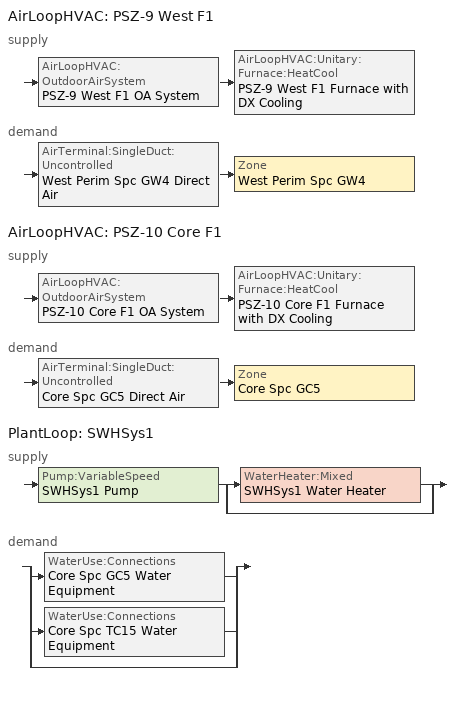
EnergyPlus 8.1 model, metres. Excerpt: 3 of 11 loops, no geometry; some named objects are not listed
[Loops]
AirLoopHVAC 'PSZ-9 West F1'
 supply: AirLoopHVAC:OutdoorAirSystem 'PSZ-9 West F1 OA System' > AirLoopHVAC:Unitary:Furnace:HeatCool 'PSZ-9 West F1 Furnace with DX Cooling'
 demand: AirTerminal:SingleDuct:Uncontrolled 'West Perim Spc GW4 Direct Air' > Zone 'West Perim Spc GW4'
AirLoopHVAC 'PSZ-10 Core F1'
 supply: AirLoopHVAC:OutdoorAirSystem 'PSZ-10 Core F1 OA System' > AirLoopHVAC:Unitary:Furnace:HeatCool 'PSZ-10 Core F1 Furnace with DX Cooling'
 demand: AirTerminal:SingleDuct:Uncontrolled 'Core Spc GC5 Direct Air' > Zone 'Core Spc GC5'
PlantLoop 'SWHSys1'
 supply: Pump:VariableSpeed 'SWHSys1 Pump' > split
  | WaterHeater:Mixed 'SWHSys1 Water Heater'
  | bypass
 demand: split
  | WaterUse:Connections 'Core Spc GC5 Water Equipment'
  | WaterUse:Connections 'Core Spc TC15 Water Equipment'
  | bypass
[DesignSpecification:OutdoorAir] Outdoor Air Flow per Zone {m3/s}=0
Name | Outdoor Air Method | Outdoor Air Flow per Zone Floor Area {m3/s-m2} | Outdoor Air Flow per Person {m3/s-person}
SZ DSOA West Perim Spc GW4; SZ DSOA Core Spc GC5 | Flow/Area | 0.000666962
West Perim Spc GW4 DCV; Core Spc GC5 DCV | Sum | 0.00031 | 0.00236
[Sizing:Zone] Zone Cooling Design Supply Air Temperature Input Method=SupplyAirTemperature; Zone Cooling Design Supply Air Temperature {C}=12.8; Zone Heating Design Supply Air Temperature Input Method=SupplyAirTemperature; Zone Heating Design Supply Air Temperature {C}=40.4; Zone Cooling Design Supply Air Humidity Ratio {kgWater/kgDryAir}=0.008; Zone Heating Design Supply Air Humidity Ratio {kgWater/kgDryAir}=0.008; Cooling Design Air Flow Method=DesignDay; Cooling Design Air Flow Rate {m3/s}=0; Cooling Minimum Air Flow Fraction=0; Heating Design Air Flow Method=DesignDay; Heating Design Air Flow Rate {m3/s}=0; Heating Maximum Air Flow Fraction=0
Name | Design Specification Outdoor Air Object
West Perim Spc GW4 | SZ DSOA West Perim Spc GW4
Core Spc GC5 | SZ DSOA Core Spc GC5
[Sizing:System] Type of Load to Size On=Sensible; Design Outdoor Air Flow Rate {m3/s}=autosize; Minimum System Air Flow Ratio=1; Preheat Design Temperature {C}=7; Preheat Design Humidity Ratio {kgWater/kgDryAir}=0.008; Precool Design Temperature {C}=11; Precool Design Humidity Ratio {kgWater/kgDryAir}=0.008; Central Cooling Design Supply Air Temperature {C}=12.8; Central Heating Design Supply Air Temperature {C}=40.4; Sizing Option=NonCoincident; 100% Outdoor Air in Cooling=No; 100% Outdoor Air in Heating=No; Central Cooling Design Supply Air Humidity Ratio {kgWater/kgDryAir}=0.008; Central Heating Design Supply Air Humidity Ratio {kgWater/kgDryAir}=0.008; Cooling Design Air Flow Method=DesignDay; Cooling Design Air Flow Rate {m3/s}=0; Heating Design Air Flow Method=DesignDay; Heating Design Air Flow Rate {m3/s}=0; System Outdoor Air Method=ZoneSum
PSZ-9 West F1; PSZ-10 Core F1
[Sizing:Plant]
SWHSys1: Loop Type=Heating; Design Loop Exit Temperature {C}=60; Loop Design Temperature Difference {deltaC}=5
[ZoneControl:Thermostat] Control Type Schedule=COMPACT HVAC-ALWAYS 4; Control 1=Thermostat 1 Dual SP Control
Name | Zone or ZoneList
West Perim Spc GW4 Thermostat | West Perim Spc GW4
Core Spc GC5 Thermostat | Core Spc GC5
[ThermostatSetpoint:DualSetpoint]
Thermostat 1 Dual SP Control: Heating Setpoint Temperature Schedule=Heat 1/0; Cooling Setpoint Temperature Schedule=Cool 1/0
[AirTerminal:SingleDuct:Uncontrolled] Availability Schedule=COMPACT HVAC-ALWAYS 1; Maximum Air Flow Rate {m3/s}=autosize
West Perim Spc GW4 Direct Air; Core Spc GC5 Direct Air
[Zone equipment]
West Perim Spc GW4: West Perim Spc GW4 Direct Air
Core Spc GC5: Core Spc GC5 Direct Air, Core Spc GC5 Bathroom Exhaust
[Fan:OnOff] Availability Schedule=Fans D1; Fan Total Efficiency=0.53625; Pressure Rise {Pa}=448.2; Motor Efficiency=0.825; Motor In Airstream Fraction=1
Name | Maximum Flow Rate {m3/s} | Maximum Flow Rate {m3/s}G597
PSZ-9 West F1 Supply Fan | 0.64693
PSZ-10 Core F1 Supply Fan |  | 1.53222
[Fan:ZoneExhaust]
Core Spc GC5 Bathroom Exhaust: Availability Schedule=ExFanOperationSchd; Fan Total Efficiency=0.45; Pressure Rise {Pa}=187.5; Maximum Flow Rate {m3/s}=0.28385
[Coil:Cooling:DX:SingleSpeed] Availability Schedule=COMPACT HVAC-ALWAYS 1; Gross Rated Sensible Heat Ratio=autosize; Gross Rated Cooling COP {W/W}=2.73; Total Cooling Capacity Function of Temperature Curve=PSZ DX Coil Cap-FT; Total Cooling Capacity Function of Flow Fraction Curve=PSZ DX Coil Cap-FF; Energy Input Ratio Function of Temperature Curve=PSZ DX Coil EIR-FT; Energy Input Ratio Function of Flow Fraction Curve=PSZ DX Coil EIR-FF; Part Load Fraction Correlation Curve=PSZ DX Coil PLF; Nominal Time for Condensate Removal to Begin {s}=0; Ratio of Initial Moisture Evaporation Rate and Steady State Latent Capacity=0; Maximum Cycling Rate {cycles/hr}=0; Latent Capacity Time Constant {s}=0; Condenser Type=Aircooled; Evaporative Condenser Effectiveness=0; Evaporative Condenser Pump Rated Power Consumption {W}=0; Crankcase Heater Capacity {W}=0; Maximum Outdoor Dry-Bulb Temperature for Crankcase Heater Operation {C}=10
Name | Gross Rated Total Cooling Capacity {W} | Rated Air Flow Rate {m3/s}
PSZ-9 West F1 Cooling Coil | 8690.34 | 0.64693
PSZ-10 Core F1 Cooling Coil | 21118.3 | 1.53222
[Coil:Heating:Gas] Availability Schedule=COMPACT HVAC-ALWAYS 1; Gas Burner Efficiency=0.8; Parasitic Electric Load {W}=0; Part Load Fraction Correlation Curve=PSZ Heating Coil PLF-FPLR; Parasitic Gas Load {W}=0
Name | Nominal Capacity {W}
PSZ-9 West F1 Heating Coil | 14387.8
PSZ-10 Core F1 Heating Coil | 34968.6
[AirLoopHVAC:Unitary:Furnace:HeatCool] Availability Schedule=COMPACT HVAC-ALWAYS 1; Supply Air Fan Operating Mode Schedule=COMPACT HVAC-ALWAYS 1; Maximum Supply Air Temperature {C}=40.4; Supply Air Flow Rate During Cooling Operation {m3/s}=autosize; Supply Air Flow Rate During Heating Operation {m3/s}=autosize; Supply Air Flow Rate When No Cooling or Heating is Needed {m3/s}=autosize; Fan Placement=DrawThrough; Dehumidification Control Type=None
Name | Controlling Zone or Thermostat Location | Supply Fan | Heating Coil | Cooling Coil
PSZ-9 West F1 Furnace with DX Cooling | West Perim Spc GW4 | PSZ-9 West F1 Supply Fan | PSZ-9 West F1 Heating Coil | PSZ-9 West F1 Cooling Coil
PSZ-10 Core F1 Furnace with DX Cooling | Core Spc GC5 | PSZ-10 Core F1 Supply Fan | PSZ-10 Core F1 Heating Coil | PSZ-10 Core F1 Cooling Coil
[Controller:OutdoorAir] Minimum Outdoor Air Flow Rate {m3/s}=0; Maximum Outdoor Air Flow Rate {m3/s}=autosize; Economizer Control Type=DifferentialDryBulb; Economizer Control Action Type=ModulateFlow; Lockout Type=NoLockout; Minimum Limit Type=FixedMinimum; Minimum Outdoor Air Schedule=MinOA_Sched; Minimum Fraction of Outdoor Air Schedule=MinOAFracSch_DCV; Maximum Fraction of Outdoor Air Schedule=MaxOAFracSch_Base; Heat Recovery Bypass Control Type=BypassWhenOAFlowGreaterThanMinimum
Name | Mechanical Ventilation Controller
PSZ-9 West F1 OA Controller | PSZ9 West F1 DCV
PSZ-10 Core F1 OA Controller | PSZ10 Core F1 DCV
[AirLoopHVAC] Design Supply Air Flow Rate {m3/s}=autosize
PSZ-9 West F1; PSZ-10 Core F1
[Pump:VariableSpeed]
SWHSys1 Pump: Rated Flow Rate {m3/s}=AUTOSIZE; Rated Pump Head {Pa}=36000; Rated Power Consumption {W}=AUTOSIZE; Motor Efficiency=0.85; Fraction of Motor Inefficiencies to Fluid Stream=0; Coefficient 1 of the Part Load Performance Curve=0; Coefficient 2 of the Part Load Performance Curve=0.0216; Coefficient 3 of the Part Load Performance Curve=-0.0325; Coefficient 4 of the Part Load Performance Curve=1.0095; Minimum Flow Rate {m3/s}=0; Pump Control Type=Intermittent
[WaterHeater:Mixed]
SWHSys1 Water Heater: Tank Volume {m3}=0.284; Setpoint Temperature Schedule=SWHSys1 Water Heater Setpoint Temperature Schedule Name; Deadband Temperature Difference {deltaC}=2; Maximum Temperature Limit {C}=82.2222; Heater Control Type=Cycle; Heater Maximum Capacity {W}=17600; Heater Fuel Type=NATURALGAS; Heater Thermal Efficiency=0.8; Off Cycle Parasitic Fuel Consumption Rate {W}=20; Off Cycle Parasitic Fuel Type=NATURALGAS; Off Cycle Parasitic Heat Fraction to Tank=0.8; On Cycle Parasitic Fuel Type=NATURALGAS; Ambient Temperature Indicator=SCHEDULE; Ambient Temperature Schedule=SWHSys1 Water Heater Ambient Temperature Schedule Name; Off Cycle Loss Coefficient to Ambient Temperature {W/K}=4.212; On Cycle Loss Coefficient to Ambient Temperature {W/K}=4.212; Use Side Effectiveness=1; Source Side Effectiveness=1; Use Side Design Flow Rate {m3/s}=AUTOSIZE; Source Side Design Flow Rate {m3/s}=AUTOSIZE; Indirect Water Heating Recovery Time {hr}=1.5
[PlantLoop]
SWHSys1: Fluid Type=Water; Plant Equipment Operation Scheme=SWHSys1 Loop Operation Scheme List; Maximum Loop Temperature {C}=60; Minimum Loop Temperature {C}=10; Maximum Loop Flow Rate {m3/s}=AUTOSIZE; Minimum Loop Flow Rate {m3/s}=0; Plant Loop Volume {m3}=AUTOSIZE; Load Distribution Scheme=Optimal
[PlantEquipmentList]
SWHSys1 Equipment List: SWHSys1 Water Heater
[PlantEquipmentOperation:HeatingLoad]
SWHSys1 Operation Scheme: Load Range 1 Lower Limit {W}=0; Load Range 1 Upper Limit {W}=1000000000000000; Range 1 Equipment List=SWHSys1 Equipment List
[PlantEquipmentOperationSchemes]
SWHSys1 Loop Operation Scheme List: Control Scheme 1=SWHSys1 Operation Scheme; Control Scheme 1 Schedule=PlantOnSched
[EnergyManagementSystem:Sensor]
Name | Output:Variable or Output:Meter Index Key | Output:Variable or Output:Meter
PSZ9_Cooling | PSZ-9 West F1 | Air System Total Cooling Energy
PSZ9_Heating | PSZ-9 West F1 | Air System Total Heating Energy
PSZ10_Cooling | PSZ-10 Core F1 | Air System Total Cooling Energy
PSZ10_Heating | PSZ-10 Core F1 | Air System Total Heating Energy
[AvailabilityManager:NightCycle] Applicability Schedule=COMPACT HVAC-ALWAYS 1; Fan Schedule=Fans D1; Control Type=CycleOnAny; Thermostat Tolerance {deltaC}=1; Cycling Run Time {s}=3600
PSZ-7 East F1 Availability NC; PSZ-8 North F1 Availability NC; PSZ-9 West F1 Availability NC; PSZ-10 Core F1 Availability NC
[SetpointManager:Scheduled]
SWHSys1 Loop Setpoint Manager: Control Variable=Temperature; Schedule=SWHSys1-Loop-Temp-Schedule; Setpoint Node or NodeList=SWHSys1 Supply Outlet Node
[SetpointManager:SingleZone:Reheat] Control Variable=Temperature; Minimum Supply Air Temperature {C}=13; Maximum Supply Air Temperature {C}=45
Name | Control Zone | Setpoint Node or NodeList
PSZ-9 West F1 Supply Air Temp Manager | West Perim Spc GW4 | PSZ-9 West F1 Air Loop Outlet
PSZ-10 Core F1 Supply Air Temp Manager | Core Spc GC5 | PSZ-10 Core F1 Air Loop Outlet
[SetpointManager:MixedAir] Control Variable=Temperature
Name | Setpoint Node or NodeList
PSZ-9 West F1 Cooling Coil Air Temp Manager | PSZ-9 West F1 Mixed Air Outlet
PSZ-10 Core F1 Cooling Coil Air Temp Manager | PSZ-10 Core F1 Mixed Air Outlet
[WaterUse:Equipment] Peak Flow Rate {m3/s}=9e-06; Flow Rate Fraction Schedule=BLDG_SWH_SCH; Target Temperature Schedule=Water Equipment Temp Sched; Sensible Fraction Schedule=Water Equipment Sensible fract sched; Latent Fraction Schedule=Water Equipment Latent fract sched
Name | Zone
Core Spc GC5 Water Equipment | Core Spc GC5
Core Spc TC15 Water Equipment | Core Spc TC15
[WaterUse:Connections]
Name | Water Use Equipment 1
Core Spc GC5 Water Equipment | Core Spc GC5 Water Equipment
Core Spc TC15 Water Equipment | Core Spc TC15 Water Equipment
[FaultModel:TemperatureSensorOffset:OutdoorAir] Availability Schedule=ALWAYS-ON; Temperature Sensor Offset {deltaC}=3
Name | Controller Object
PSZ-9 OA Sensor Bias | PSZ-9 West F1 OA Controller
PSZ-10 OA Sensor Bias | PSZ-10 Core F1 OA Controller
[FaultModel:TemperatureSensorOffset:ReturnAir] Availability Schedule=ALWAYS-ON; Temperature Sensor Offset {deltaC}=-3
Name | Controller Object
PSZ-9 OA Sensor Bias | PSZ-9 West F1 OA Controller
PSZ-10 OA Sensor Bias | PSZ-10 Core F1 OA Controller
[DesignSpecification:ZoneAirDistribution]
DCV ZADE: Zone Air Distribution Effectiveness in Cooling Mode=1; Zone Air Distribution Effectiveness in Heating Mode=0.8
[ZoneControl:ContaminantController] Carbon Dioxide Control Availability Schedule=CO2AvailSchedule; Carbon Dioxide Setpoint Schedule=CO2SetpointSchedule
Name | Controlled Zone
GW4 CO2 Controller | West Perim Spc GW4
GC5 CO2 Controller | Core Spc GC5
[Controller:MechanicalVentilation] Availability Schedule=CO2AvailSchedule; Demand Controlled Ventilation=Yes; System Outdoor Air Method=IndoorAirQualityProcedure; Design Specification Zone Air Distribution Object Name 1=DCV ZADE
Name | Zone 1 | Design Specification Outdoor Air Object Name 1
PSZ9 West F1 DCV | West Perim Spc GW4 | West Perim Spc GW4 DCV
PSZ10 Core F1 DCV | Core Spc GC5 | Core Spc GC5 DCV
[Schedule:Compact]
Always-On; COMPACT HVAC-ALWAYS 1; MinOA_Sched; PlantOnSched: Through: 12/31, For: AllDays, Until: 24:00, 1
Cool 1/0: Through: 12/31, For: Weekdays, Until: 05:00, 26.7, Until: 06:00, 25.2, Until: 07:00, 23.9, Until: 22:00, 22.8, Until: 24:00, 26.7, For: Saturday, Until: 05:00, 26.7, Until: 06:00, 25.2, Until: 07:00, 23.9, Until: 18:00, 22.8, Until: 24:00, 26.7, For: SummerDesignDay, Until: 05:00, 26.7, Until: 06:00, 25.2, Until: 07:00, 23.9, Until: 22:00, 22.8, Until: 24:00, 26.7, For: WinterDesignDay, Until: 24:00, 26.7, For: Sunday Holidays AllOtherDays, Until: 24:00, 26.7
Heat 1/0: Through: 12/31, For: Weekdays, Until: 05:00, 18.3, Until: 06:00, 19.3, Until: 07:00, 20.3, Until: 22:00, 21.7, Until: 24:00, 18.3, For: SummerDesignDay, Until: 24:00, 18.3, For: WinterDesignDay, Until: 05:00, 18.3, Until: 06:00, 19.3, Until: 07:00, 20.3, Until: 22:00, 21.7, Until: 24:00, 18.3, For: Saturday, Until: 05:00, 18.3, Until: 06:00, 19.3, Until:  07:00, 20.3, Until: 18:00, 21.7, Until: 24:00, 18.3, For: Sunday Holidays AllOtherDays, Until: 24:00, 18.3
Fans D1: Through: 12/31, For: Weekdays SummerDesignDay WinterDesignDay, Until: 05:00, 0, Until: 22:00, 1, Until: 24:00, 0, For: Saturday, Until: 05:00, 0, Until: 18:00, 1, Until: 24:00, 0, For: Sunday Holidays AllOtherDays, Until: 24:00, 0
ExFanOperationSchd: Through: 12/31, For: Weekdays SummerDesignDay WinterDesignDay, Until: 05:00, 1, Until: 22:00, 1, Until: 24:00, 1, For: Saturday, Until: 05:00, 1, Until: 18:00, 1, Until: 24:00, 1, For: Sunday Holidays AllOtherDays, Until: 24:00, 1
MaxOAFracSch_Base: Through: 12/31, For: AllDays, Until: 24:00, 0.7
COMPACT HVAC-ALWAYS 4: Through: 12/31, For: AllDays, Until: 24:00, 4
Water Equipment Temp Sched: Through: 12/31, For: AllDays, Until: 24:00, 43.3
Water Equipment Latent fract sched; Water Equipment Sensible fract sched: Through: 12/31, For: AllDays, Until: 24:00, 0
BLDG_SWH_SCH: Through: 12/31, For: Weekdays SummerDesignDay, Until: 05:00, 0.05, Until: 06:00, 0.08, Until: 07:00, 0.07, Until: 08:00, 0.19, Until: 09:00, 0.35, Until: 10:00, 0.38, Until: 11:00, 0.39, Until: 12:00, 0.47, Until: 13:00, 0.57, Until: 14:00, 0.54, Until: 15:00, 0.34, Until: 16:00, 0.33, Until: 17:00, 0.44, Until: 18:00, 0.26, Until: 19:00, 0.21, Until: 20:00, 0.15, Until: 21:00, 0.17, Until: 22:00, 0.08, Until: 24:00, 0.05, For: Saturday WinterDesignDay, Until: 05:00, 0.05, Until: 06:00, 0.08, Until: 07:00, 0.07, Until: 08:00, 0.11, Until: 09:00, 0.15, Until: 10:00, 0.21, Until: 11:00, 0.19, Until: 12:00, 0.23, Until: 13:00, 0.2, Until: 14:00, 0.19, Until: 15:00, 0.15, Until: 16:00, 0.13, Until: 17:00, 0.14, Until: 21:00, 0.07, Until: 22:00, 0.09, Until: 24:00, 0.05, For: Sunday Holidays AllOtherDays, Until: 05:00, 0.04, Until: 06:00, 0.07, Until: 11:00, 0.04, Until: 13:00, 0.06, Until: 14:00, 0.09, Until: 15:00, 0.06, Until: 21:00, 0.04, Until: 22:00, 0.07, Until: 24:00, 0.04
SWHSys1-Loop-Temp-Schedule; SWHSys1 Water Heater Setpoint Temperature Schedule Name: Through: 12/31, For: AllDays, Until: 24:00, 48.9
SWHSys1 Water Heater Ambient Temperature Schedule Name: Through: 12/31, For: AllDays, Until: 24:00, 22
CO2AvailSchedule: Through: 12/31, For: Weekdays SummerDesignDay, Until: 07:00, 0, Until: 22:00, 1, Until: 24:00, 0, For: Saturday WinterDesignDay, Until: 07:00, 0, Until: 18:00, 1, Until: 24:00, 0, For: AllOtherDays, Until: 24:00, 0
CO2SetpointSchedule: Through: 12/31, For: AllDays, Until: 24:00, 1000
MinOAFracSch_DCV: Through: 12/31, For: Weekdays, Until: 07:00, 0.1, Until: 22:00, 0.1, Until: 24:00, 0.1, For: Saturday, Until: 07:00, 0.1, Until: 18:00, 0.1, Until: 24:00, 0.1, For: SummerDesignDay WinterDesignDay, Until: 24:00, 0.15, For: Sunday Holidays AllOtherDays, Until: 24:00, 0.1
[Curve:Quadratic]
Name | Coefficient1 Constant | Coefficient2 x | Coefficient3 x**2 | Minimum Value of x | Maximum Value of x
PSZ DX Coil Cap-FF | 0.8 | 0.2 | 0 | 0.5 | 1.5
PSZ DX Coil EIR-FF | 1.1552 | -0.1808 | 0.0256 | 0.5 | 1.5
PSZ DX Coil PLF | 0.85 | 0.15 | 0 | 0 | 1
[Curve:Cubic]
PSZ Heating Coil PLF-FPLR: Coefficient1 Constant=0.8; Coefficient2 x=0.2; Coefficient3 x**2=0; Coefficient4 x**3=0; Minimum Value of x=0; Maximum Value of x=1
[Curve:Biquadratic] Minimum Value of x=12.77778; Maximum Value of x=23.88889; Minimum Value of y=23.88889; Maximum Value of y=46.11111
Name | Coefficient1 Constant | Coefficient2 x | Coefficient3 x**2 | Coefficient4 y | Coefficient5 y**2 | Coefficient6 x*y
PSZ DX Coil Cap-FT | 0.867916 | 0.0142476 | 0.000554364 | -0.00755806 | 3.29832e-05 | -0.000191711
PSZ DX Coil EIR-FT | 0.116968 | 0.0284933 | -0.000411156 | 0.0214143 | 0.000161125 | -0.000679104
